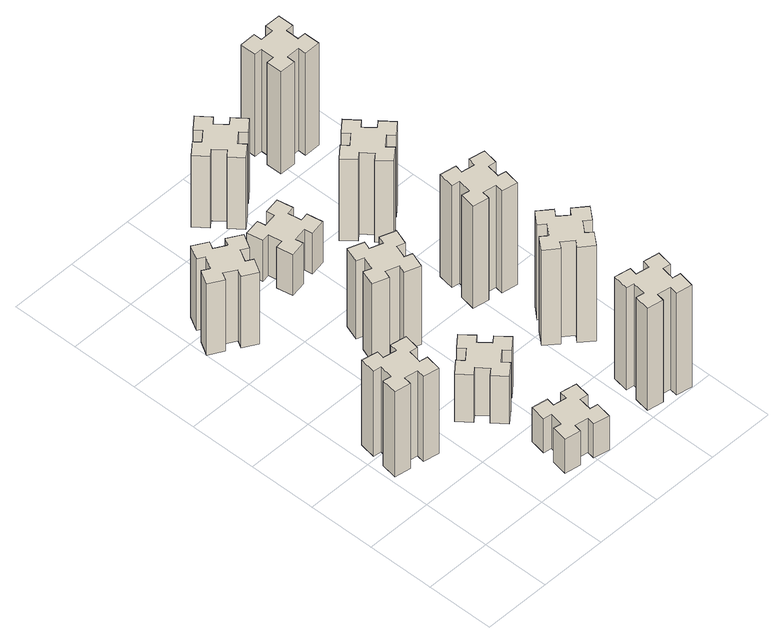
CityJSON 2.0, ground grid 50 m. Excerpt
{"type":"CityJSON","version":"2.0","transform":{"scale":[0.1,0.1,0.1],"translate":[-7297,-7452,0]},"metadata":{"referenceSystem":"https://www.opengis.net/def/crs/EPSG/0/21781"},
"CityObjects":{
"building1":{"type":"Building","attributes":{"class":"1000","function":"1000","usage":"1000","yearOfConstruction":2016,"roofType":"1000","measuredHeight":75,"storeysAboveGround":30,"storeysBelowGround":0},"geometry":[{"type":"Solid","lod":"1","boundaries":[[[[0,1,2,3,4,5,6,7,8,9,10,11,12,13,14,15,16,17,18,19]],[[17,16,20,21]],[[16,15,22,20]],[[15,14,23,22]],[[14,13,24,23]],[[13,12,25,24]],[[12,11,26,25]],[[11,10,27,26]],[[10,9,28,27]],[[9,8,29,28]],[[8,7,30,29]],[[7,6,31,30]],[[6,5,32,31]],[[5,4,33,32]],[[4,3,34,33]],[[3,2,35,34]],[[2,1,36,35]],[[1,0,37,36]],[[0,19,38,37]],[[19,18,39,38]],[[18,17,21,39]],[[24,25,26,27,28,29,30,31,32,33,34,35,36,37,38,39,21,20,22,23]]]]}]},
"building2":{"type":"Building","attributes":{"class":"1000","function":"1000","usage":"1000","yearOfConstruction":2016,"roofType":"1000","measuredHeight":63,"storeysAboveGround":30,"storeysBelowGround":0},"geometry":[{"type":"Solid","lod":"1","boundaries":[[[[40,41,42,43,44,45,46,47,48,49,50,51,52,53,54,55,56,57,58,59]],[[57,56,60,61]],[[56,55,62,60]],[[55,54,63,62]],[[54,53,64,63]],[[53,52,65,64]],[[52,51,66,65]],[[51,50,67,66]],[[50,49,68,67]],[[49,48,69,68]],[[48,47,70,69]],[[47,46,71,70]],[[46,45,72,71]],[[45,44,73,72]],[[44,43,74,73]],[[43,42,75,74]],[[42,41,76,75]],[[41,40,77,76]],[[40,59,78,77]],[[59,58,79,78]],[[58,57,61,79]],[[64,65,66,67,68,69,70,71,72,73,74,75,76,77,78,79,61,60,62,63]]]]}]},
"building3":{"type":"Building","attributes":{"class":"1000","function":"1000","usage":"1000","yearOfConstruction":2016,"roofType":"1000","measuredHeight":30,"storeysAboveGround":30,"storeysBelowGround":0},"geometry":[{"type":"Solid","lod":"1","boundaries":[[[[80,81,82,83,84,85,86,87,88,89,90,91,92,93,94,95,96,97,98,99]],[[97,96,100,101]],[[96,95,102,100]],[[95,94,103,102]],[[94,93,104,103]],[[93,92,105,104]],[[92,91,106,105]],[[91,90,107,106]],[[90,89,108,107]],[[89,88,109,108]],[[88,87,110,109]],[[87,86,111,110]],[[86,85,112,111]],[[85,84,113,112]],[[84,83,114,113]],[[83,82,115,114]],[[82,81,116,115]],[[81,80,117,116]],[[80,99,118,117]],[[99,98,119,118]],[[98,97,101,119]],[[104,105,106,107,108,109,110,111,112,113,114,115,116,117,118,119,101,100,102,103]]]]}]},
"building4":{"type":"Building","attributes":{"class":"1000","function":"1000","usage":"1000","yearOfConstruction":2016,"roofType":"1000","measuredHeight":42,"storeysAboveGround":30,"storeysBelowGround":0},"geometry":[{"type":"Solid","lod":"1","boundaries":[[[[120,121,122,123,124,125,126,127,128,129,130,131,132,133,134,135,136,137,138,139]],[[137,136,140,141]],[[136,135,142,140]],[[135,134,143,142]],[[134,133,144,143]],[[133,132,145,144]],[[132,131,146,145]],[[131,130,147,146]],[[130,129,148,147]],[[129,128,149,148]],[[128,127,150,149]],[[127,126,151,150]],[[126,125,152,151]],[[125,124,153,152]],[[124,123,154,153]],[[123,122,155,154]],[[122,121,156,155]],[[121,120,157,156]],[[120,139,158,157]],[[139,138,159,158]],[[138,137,141,159]],[[144,145,146,147,148,149,150,151,152,153,154,155,156,157,158,159,141,140,142,143]]]]}]},
"building5":{"type":"Building","attributes":{"class":"1000","function":"1000","usage":"1000","yearOfConstruction":2016,"roofType":"1000","measuredHeight":69,"storeysAboveGround":30,"storeysBelowGround":0},"geometry":[{"type":"Solid","lod":"1","boundaries":[[[[160,161,162,163,164,165,166,167,168,169,170,171,172,173,174,175,176,177,178,179]],[[177,176,180,181]],[[176,175,182,180]],[[175,174,183,182]],[[174,173,184,183]],[[173,172,185,184]],[[172,171,186,185]],[[171,170,187,186]],[[170,169,188,187]],[[169,168,189,188]],[[168,167,190,189]],[[167,166,191,190]],[[166,165,192,191]],[[165,164,193,192]],[[164,163,194,193]],[[163,162,195,194]],[[162,161,196,195]],[[161,160,197,196]],[[160,179,198,197]],[[179,178,199,198]],[[178,177,181,199]],[[184,185,186,187,188,189,190,191,192,193,194,195,196,197,198,199,181,180,182,183]]]]}]},
"building6":{"type":"Building","attributes":{"class":"1000","function":"1000","usage":"1000","yearOfConstruction":2016,"roofType":"1000","measuredHeight":36,"storeysAboveGround":30,"storeysBelowGround":0},"geometry":[{"type":"Solid","lod":"1","boundaries":[[[[200,201,202,203,204,205,206,207,208,209,210,211,212,213,214,215,216,217,218,219]],[[217,216,220,221]],[[216,215,222,220]],[[215,214,223,222]],[[214,213,224,223]],[[213,212,225,224]],[[212,211,226,225]],[[211,210,227,226]],[[210,209,228,227]],[[209,208,229,228]],[[208,207,230,229]],[[207,206,231,230]],[[206,205,232,231]],[[205,204,233,232]],[[204,203,234,233]],[[203,202,235,234]],[[202,201,236,235]],[[201,200,237,236]],[[200,219,238,237]],[[219,218,239,238]],[[218,217,221,239]],[[224,225,226,227,228,229,230,231,232,233,234,235,236,237,238,239,221,220,222,223]]]]}]},
"building7":{"type":"Building","attributes":{"class":"1000","function":"1000","usage":"1000","yearOfConstruction":2016,"roofType":"1000","measuredHeight":90,"storeysAboveGround":30,"storeysBelowGround":0},"geometry":[{"type":"Solid","lod":"1","boundaries":[[[[240,241,242,243,244,245,246,247,248,249,250,251,252,253,254,255,256,257,258,259]],[[257,256,260,261]],[[256,255,262,260]],[[255,254,263,262]],[[254,253,264,263]],[[253,252,265,264]],[[252,251,266,265]],[[251,250,267,266]],[[250,249,268,267]],[[249,248,269,268]],[[248,247,270,269]],[[247,246,271,270]],[[246,245,272,271]],[[245,244,273,272]],[[244,243,274,273]],[[243,242,275,274]],[[242,241,276,275]],[[241,240,277,276]],[[240,259,278,277]],[[259,258,279,278]],[[258,257,261,279]],[[264,265,266,267,268,269,270,271,272,273,274,275,276,277,278,279,261,260,262,263]]]]}]},
"building8":{"type":"Building","attributes":{"class":"1000","function":"1000","usage":"1000","yearOfConstruction":2016,"roofType":"1000","measuredHeight":63,"storeysAboveGround":30,"storeysBelowGround":0},"geometry":[{"type":"Solid","lod":"1","boundaries":[[[[280,281,282,283,284,285,286,287,288,289,290,291,292,293,294,295,296,297,298,299]],[[297,296,300,301]],[[296,295,302,300]],[[295,294,303,302]],[[294,293,304,303]],[[293,292,305,304]],[[292,291,306,305]],[[291,290,307,306]],[[290,289,308,307]],[[289,288,309,308]],[[288,287,310,309]],[[287,286,311,310]],[[286,285,312,311]],[[285,284,313,312]],[[284,283,314,313]],[[283,282,315,314]],[[282,281,316,315]],[[281,280,317,316]],[[280,299,318,317]],[[299,298,319,318]],[[298,297,301,319]],[[304,305,306,307,308,309,310,311,312,313,314,315,316,317,318,319,301,300,302,303]]]]}]},
"building9":{"type":"Building","attributes":{"class":"1000","function":"1000","usage":"1000","yearOfConstruction":2016,"roofType":"1000","measuredHeight":84,"storeysAboveGround":30,"storeysBelowGround":0},"geometry":[{"type":"Solid","lod":"1","boundaries":[[[[320,321,322,323,324,325,326,327,328,329,330,331,332,333,334,335,336,337,338,339]],[[337,336,340,341]],[[336,335,342,340]],[[335,334,343,342]],[[334,333,344,343]],[[333,332,345,344]],[[332,331,346,345]],[[331,330,347,346]],[[330,329,348,347]],[[329,328,349,348]],[[328,327,350,349]],[[327,326,351,350]],[[326,325,352,351]],[[325,324,353,352]],[[324,323,354,353]],[[323,322,355,354]],[[322,321,356,355]],[[321,320,357,356]],[[320,339,358,357]],[[339,338,359,358]],[[338,337,341,359]],[[344,345,346,347,348,349,350,351,352,353,354,355,356,357,358,359,341,340,342,343]]]]}]},
"building10":{"type":"Building","attributes":{"class":"1000","function":"1000","usage":"1000","yearOfConstruction":2016,"roofType":"1000","measuredHeight":90,"storeysAboveGround":30,"storeysBelowGround":0},"geometry":[{"type":"Solid","lod":"1","boundaries":[[[[360,361,362,363,364,365,366,367,368,369,370,371,372,373,374,375,376,377,378,379]],[[377,376,380,381]],[[376,375,382,380]],[[375,374,383,382]],[[374,373,384,383]],[[373,372,385,384]],[[372,371,386,385]],[[371,370,387,386]],[[370,369,388,387]],[[369,368,389,388]],[[368,367,390,389]],[[367,366,391,390]],[[366,365,392,391]],[[365,364,393,392]],[[364,363,394,393]],[[363,362,395,394]],[[362,361,396,395]],[[361,360,397,396]],[[360,379,398,397]],[[379,378,399,398]],[[378,377,381,399]],[[384,385,386,387,388,389,390,391,392,393,394,395,396,397,398,399,381,380,382,383]]]]}]},
"building11":{"type":"Building","attributes":{"class":"1000","function":"1000","usage":"1000","yearOfConstruction":2016,"roofType":"1000","measuredHeight":72,"storeysAboveGround":30,"storeysBelowGround":0},"geometry":[{"type":"Solid","lod":"1","boundaries":[[[[400,401,402,403,404,405,406,407,408,409,410,411,412,413,414,415,416,417,418,419]],[[417,416,420,421]],[[416,415,422,420]],[[415,414,423,422]],[[414,413,424,423]],[[413,412,425,424]],[[412,411,426,425]],[[411,410,427,426]],[[410,409,428,427]],[[409,408,429,428]],[[408,407,430,429]],[[407,406,431,430]],[[406,405,432,431]],[[405,404,433,432]],[[404,403,434,433]],[[403,402,435,434]],[[402,401,436,435]],[[401,400,437,436]],[[400,419,438,437]],[[419,418,439,438]],[[418,417,421,439]],[[424,425,426,427,428,429,430,431,432,433,434,435,436,437,438,439,421,420,422,423]]]]}]},
"building12":{"type":"Building","attributes":{"class":"1000","function":"1000","usage":"1000","yearOfConstruction":2016,"roofType":"1000","measuredHeight":90,"storeysAboveGround":30,"storeysBelowGround":0},"geometry":[{"type":"Solid","lod":"1","boundaries":[[[[440,441,442,443,444,445,446,447,448,449,450,451,452,453,454,455,456,457,458,459]],[[457,456,460,461]],[[456,455,462,460]],[[455,454,463,462]],[[454,453,464,463]],[[453,452,465,464]],[[452,451,466,465]],[[451,450,467,466]],[[450,449,468,467]],[[449,448,469,468]],[[448,447,470,469]],[[447,446,471,470]],[[446,445,472,471]],[[445,444,473,472]],[[444,443,474,473]],[[443,442,475,474]],[[442,441,476,475]],[[441,440,477,476]],[[440,459,478,477]],[[459,458,479,478]],[[458,457,461,479]],[[464,465,466,467,468,469,470,471,472,473,474,475,476,477,478,479,461,460,462,463]]]]}]}
},
"vertices":[
[335,877,0],[352,975,0],[411,965,0],[432,1083,0],[314,1104,0],[304,1045,0],[205,1062,0],[216,1121,0],[97,1142,0],[77,1024,0],[136,1014,0],[118,915,0],[59,926,0],[38,807,0],[157,787,0],[167,846,0],[265,828,0],[255,769,0],[373,748,0],[394,867,0],[265,828,750],[255,769,750],[167,846,750],[157,787,750],[38,807,750],[59,926,750],[118,915,750],[136,1014,750],[77,1024,750],[97,1142,750],[216,1121,750],[205,1062,750],[304,1045,750],[314,1104,750],[432,1083,750],[411,965,750],[352,975,750],[335,877,750],[394,867,750],[373,748,750],
[306,2327,0],[356,2414,0],[408,2384,0],[468,2488,0],[364,2548,0],[334,2496,0],[247,2546,0],[277,2598,0],[173,2658,0],[113,2554,0],[165,2524,0],[115,2437,0],[63,2467,0],[3,2363,0],[107,2303,0],[137,2355,0],[224,2305,0],[194,2253,0],[298,2193,0],[358,2297,0],[224,2305,630],[194,2253,630],[137,2355,630],[107,2303,630],[3,2363,630],[63,2467,630],[115,2437,630],[165,2524,630],[113,2554,630],[173,2658,630],[277,2598,630],[247,2546,630],[334,2496,630],[364,2548,630],[468,2488,630],[408,2384,630],[356,2414,630],[306,2327,630],[358,2297,630],[298,2193,630],
[876,274,0],[858,175,0],[799,186,0],[778,67,0],[897,47,0],[907,106,0],[1005,88,0],[995,29,0],[1113,8,0],[1134,127,0],[1075,137,0],[1092,235,0],[1151,225,0],[1172,343,0],[1054,364,0],[1044,305,0],[945,322,0],[956,381,0],[837,402,0],[817,284,0],[945,322,300],[956,381,300],[1044,305,300],[1054,364,300],[1172,343,300],[1151,225,300],[1092,235,300],[1075,137,300],[1134,127,300],[1113,8,300],[995,29,300],[1005,88,300],[907,106,300],[897,47,300],[778,67,300],[799,186,300],[858,175,300],[876,274,300],[817,284,300],[837,402,300],
[843,962,0],[766,897,0],[728,943,0],[636,866,0],[713,774,0],[759,813,0],[823,736,0],[777,698,0],[854,606,0],[946,683,0],[908,729,0],[984,793,0],[1023,747,0],[1115,824,0],[1038,916,0],[992,878,0],[927,954,0],[973,993,0],[896,1085,0],[804,1008,0],[927,954,420],[973,993,420],[992,878,420],[1038,916,420],[1115,824,420],[1023,747,420],[984,793,420],[908,729,420],[946,683,420],[854,606,420],[777,698,420],[823,736,420],[759,813,420],[713,774,420],[636,866,420],[728,943,420],[766,897,420],[843,962,420],[804,1008,420],[896,1085,420],
[962,1601,0],[996,1695,0],[1052,1674,0],[1093,1787,0],[980,1828,0],[960,1772,0],[866,1806,0],[887,1862,0],[774,1903,0],[733,1790,0],[789,1770,0],[755,1676,0],[699,1697,0],[657,1584,0],[770,1543,0],[791,1599,0],[885,1565,0],[864,1509,0],[977,1467,0],[1018,1580,0],[885,1565,690],[864,1509,690],[791,1599,690],[770,1543,690],[657,1584,690],[699,1697,690],[755,1676,690],[789,1770,690],[733,1790,690],[774,1903,690],[887,1862,690],[866,1806,690],[960,1772,690],[980,1828,690],[1093,1787,690],[1052,1674,690],[996,1695,690],[962,1601,690],[1018,1580,690],[977,1467,690],
[905,2642,0],[807,2625,0],[797,2684,0],[678,2663,0],[699,2545,0],[758,2555,0],[776,2457,0],[717,2447,0],[737,2328,0],[856,2349,0],[845,2408,0],[944,2426,0],[954,2367,0],[1072,2387,0],[1051,2506,0],[992,2495,0],[975,2594,0],[1034,2604,0],[1013,2722,0],[895,2701,0],[975,2594,360],[1034,2604,360],[992,2495,360],[1051,2506,360],[1072,2387,360],[954,2367,360],[944,2426,360],[845,2408,360],[856,2349,360],[737,2328,360],[717,2447,360],[776,2457,360],[758,2555,360],[699,2545,360],[678,2663,360],[797,2684,360],[807,2625,360],[905,2642,360],[895,2701,360],[1013,2722,360],
[1784,305,0],[1685,322,0],[1696,381,0],[1577,402,0],[1557,284,0],[1616,274,0],[1598,175,0],[1539,186,0],[1518,67,0],[1637,47,0],[1647,106,0],[1745,88,0],[1735,29,0],[1853,8,0],[1874,127,0],[1815,137,0],[1832,235,0],[1891,225,0],[1912,343,0],[1794,364,0],[1832,235,900],[1891,225,900],[1815,137,900],[1874,127,900],[1853,8,900],[1735,29,900],[1745,88,900],[1647,106,900],[1637,47,900],[1518,67,900],[1539,186,900],[1598,175,900],[1616,274,900],[1557,284,900],[1577,402,900],[1696,381,900],[1685,322,900],[1784,305,900],[1794,364,900],[1912,343,900],
[1092,3198,0],[1027,3274,0],[1073,3313,0],[996,3405,0],[904,3328,0],[943,3282,0],[866,3217,0],[828,3263,0],[736,3186,0],[813,3094,0],[859,3133,0],[923,3056,0],[877,3018,0],[954,2926,0],[1046,3003,0],[1008,3049,0],[1084,3113,0],[1123,3067,0],[1215,3144,0],[1138,3236,0],[1084,3113,630],[1123,3067,630],[1008,3049,630],[1046,3003,630],[954,2926,630],[877,3018,630],[923,3056,630],[859,3133,630],[813,3094,630],[736,3186,630],[828,3263,630],[866,3217,630],[943,3282,630],[904,3328,630],[996,3405,630],[1073,3313,630],[1027,3274,630],[1092,3198,630],[1138,3236,630],[1215,3144,630],
[1767,836,0],[1832,913,0],[1878,874,0],[1955,966,0],[1863,1043,0],[1824,997,0],[1748,1062,0],[1786,1108,0],[1694,1185,0],[1617,1093,0],[1663,1054,0],[1599,978,0],[1553,1016,0],[1476,924,0],[1568,847,0],[1606,893,0],[1683,829,0],[1644,783,0],[1736,706,0],[1813,798,0],[1683,829,840],[1644,783,840],[1606,893,840],[1568,847,840],[1476,924,840],[1553,1016,840],[1599,978,840],[1663,1054,840],[1617,1093,840],[1694,1185,840],[1786,1108,840],[1748,1062,840],[1824,997,840],[1863,1043,840],[1955,966,840],[1878,874,840],[1832,913,840],[1767,836,840],[1813,798,840],[1736,706,840],
[1547,1486,0],[1645,1468,0],[1635,1409,0],[1753,1388,0],[1774,1507,0],[1715,1517,0],[1732,1615,0],[1791,1605,0],[1812,1723,0],[1694,1744,0],[1684,1685,0],[1585,1702,0],[1596,1761,0],[1477,1782,0],[1457,1664,0],[1516,1654,0],[1498,1555,0],[1439,1566,0],[1418,1447,0],[1537,1427,0],[1498,1555,900],[1439,1566,900],[1516,1654,900],[1457,1664,900],[1477,1782,900],[1596,1761,900],[1585,1702,900],[1684,1685,900],[1694,1744,900],[1812,1723,900],[1791,1605,900],[1732,1615,900],[1715,1517,900],[1774,1507,900],[1753,1388,900],[1635,1409,900],[1645,1468,900],[1547,1486,900],[1537,1427,900],[1418,1447,900],
[1399,2393,0],[1463,2316,0],[1417,2278,0],[1494,2186,0],[1586,2263,0],[1548,2309,0],[1624,2373,0],[1663,2327,0],[1755,2404,0],[1678,2496,0],[1632,2458,0],[1567,2534,0],[1613,2573,0],[1536,2665,0],[1444,2588,0],[1483,2542,0],[1406,2477,0],[1368,2523,0],[1276,2446,0],[1353,2354,0],[1406,2477,720],[1368,2523,720],[1483,2542,720],[1444,2588,720],[1536,2665,720],[1613,2573,720],[1567,2534,720],[1632,2458,720],[1678,2496,720],[1755,2404,720],[1663,2327,720],[1624,2373,720],[1548,2309,720],[1586,2263,720],[1494,2186,720],[1417,2278,720],[1463,2316,720],[1399,2393,720],[1353,2354,720],[1276,2446,720],
[1565,3155,0],[1665,3155,0],[1665,3095,0],[1785,3095,0],[1785,3215,0],[1725,3215,0],[1725,3315,0],[1785,3315,0],[1785,3435,0],[1665,3435,0],[1665,3375,0],[1565,3375,0],[1565,3435,0],[1445,3435,0],[1445,3315,0],[1505,3315,0],[1505,3215,0],[1445,3215,0],[1445,3095,0],[1565,3095,0],[1505,3215,900],[1445,3215,900],[1505,3315,900],[1445,3315,900],[1445,3435,900],[1565,3435,900],[1565,3375,900],[1665,3375,900],[1665,3435,900],[1785,3435,900],[1785,3315,900],[1725,3315,900],[1725,3215,900],[1785,3215,900],[1785,3095,900],[1665,3095,900],[1665,3155,900],[1565,3155,900],[1565,3095,900],[1445,3095,900]
]}
